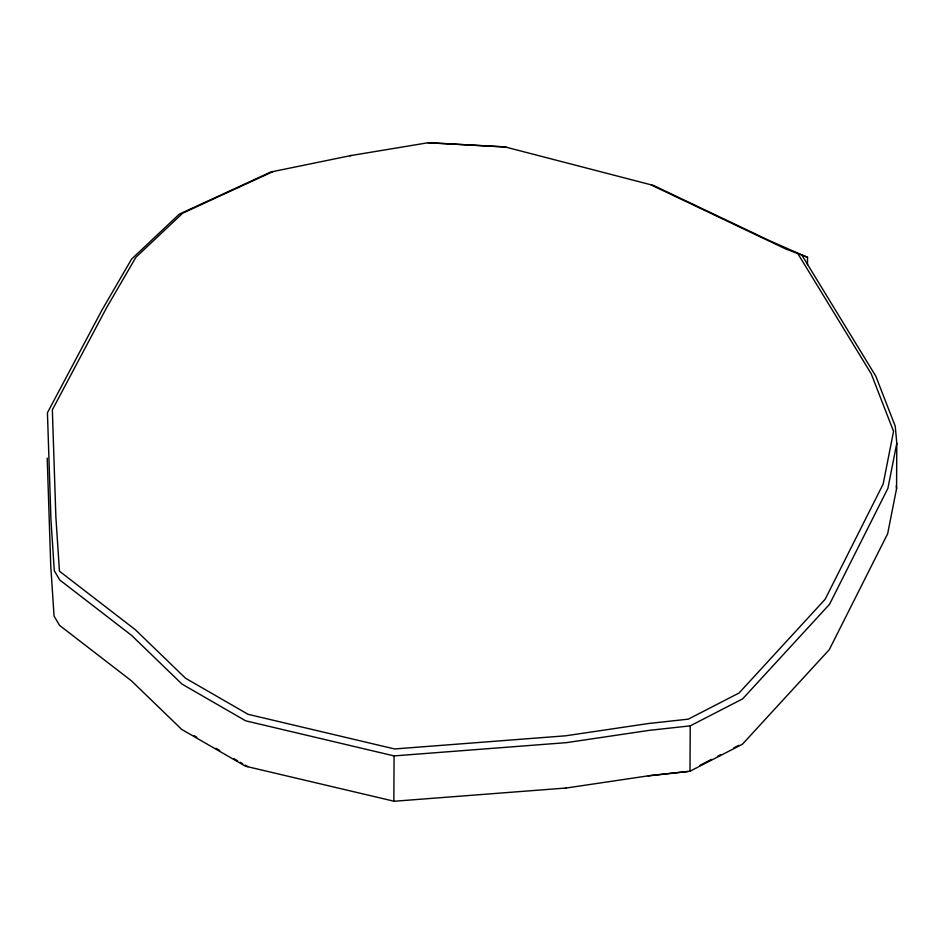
<?xml version="1.0" encoding="UTF-8"?>
<svg xmlns="http://www.w3.org/2000/svg" width="944" height="944" viewBox="0 0 944 944"><rect width="100%" height="100%" fill="white"/><g stroke="black" fill="none" stroke-linecap="round" stroke-linejoin="round"><path stroke-width="1.42" d="M351.156 155.512L270.81 172.009L179.313 214.135L131.594 259.081L101.964 310.069L47.436 412.74L50.976 520.274L54.304 570.719L59.779 580.005L131.617 635.418L181.956 684.058L245.652 720.815L394.073 755.908L393.837 801.279L566.188 788.004M565.373 788.146L649.047 775.72L689.993 771.236L690.229 725.865L742.657 698.855L829.528 604.29L887.891 488.355L896.8 443.243L895.242 426.24L875.796 376.149L801.834 255.057L785.963 249.074L651.266 184.989M807.486 264.662L807.521 257.346L770.398 241.074L653.496 185.449L504.993 146.898L428.387 142.697L349.87 155.725M689.993 771.236L742.421 744.226L829.292 649.649L887.655 533.726L896.564 488.614L896.8 443.243M699.74 765.466L711.457 759.436M717.959 756.085L720.567 754.74M733.582 748.037L738.786 745.347M272.922 171.631L182.735 213.143L135.901 257.275L106.519 307.815L52.345 409.826L55.861 516.687L59.448 571.191L135.417 629.79L185.543 678.24L248.071 714.313L394.616 748.958L565.657 735.801L648.398 723.529L688.306 719.151L739.058 693.002L825.139 599.287L883.159 484.06L893.555 431.361L871.206 373.753L798.022 253.936M690.229 725.865L649.283 730.349L566.424 742.645L394.073 755.908M648.127 775.874L688.034 771.496M427.974 142.756L506.019 147.04M394.344 801.303L245.405 766.186L181.72 729.429L131.381 680.777L59.543 625.365L54.056 616.09L50.74 565.645L47.2 458.1M801.834 255.057L807.521 257.346M194.204 735.742L196.753 737.217M215.893 748.25L219.728 750.468M233.758 758.563L237.581 760.77M240.142 762.245L242.691 763.72M245.239 765.183L247.788 766.658M896.304 485.771L896.564 488.614"/></g></svg>
